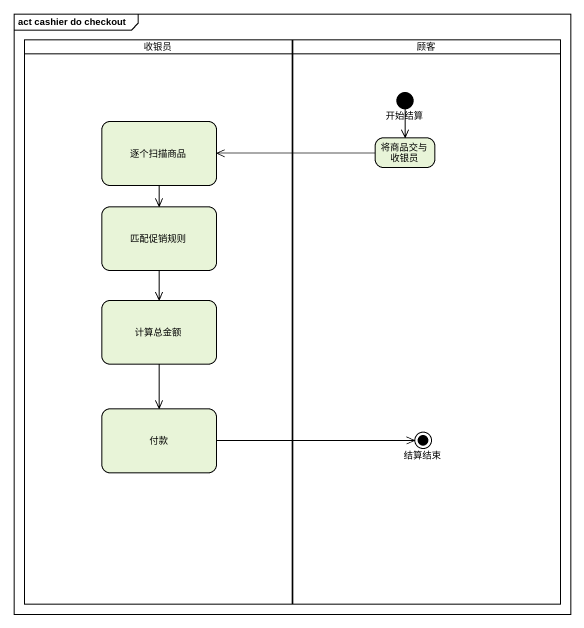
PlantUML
@startuml
mainframe act cashier do checkout
hide empty description
state 收银员 <<partition>> {
  state 逐个扫描商品
  state 匹配促销规则
  state 计算总金额
  state 付款
}
state 顾客 <<partition>> {
  state 开始结算 <<start>>
  state 将商品交与收银员
  state 结算结束 <<end>>
}
开始结算 --> 将商品交与收银员
逐个扫描商品 --> 匹配促销规则
将商品交与收银员 -left-> 逐个扫描商品
匹配促销规则 --> 计算总金额
计算总金额 --> 付款
付款 -right-> 结算结束
@enduml
